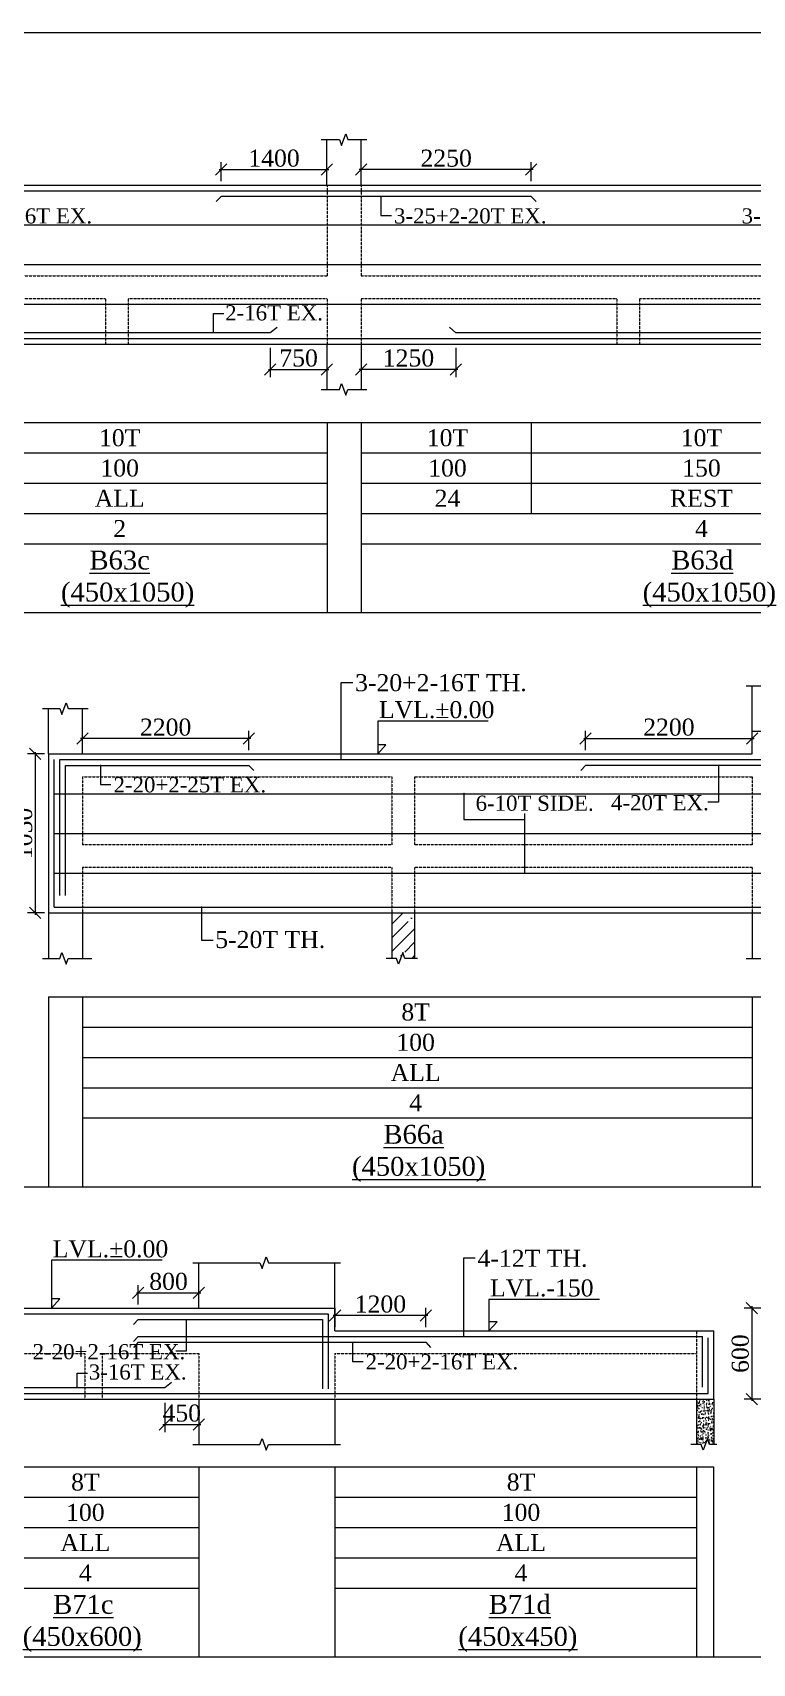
# Model space of a CAD drawing. Header units: millimetres. Extents: x 9781889 to 10654170, y -7832723 to -7608561.
# Drawn here: x 10217129 to 10226641, y -7781760 to -7760218 of the extents above; entities that cross this region are included whole.
import ezdxf
from ezdxf.enums import TextEntityAlignment as Align

# ---------------------------------------------------------------- set-up
doc = ezdxf.new("R2010")
doc.units = ezdxf.units.MM
doc.header["$LTSCALE"] = 10
doc.header["$PDMODE"] = 3
doc.linetypes.add('HIDDEN', pattern=[0.375, 0.25, -0.125])
for name, color, linetype, lineweight in [('LVL', 3, 'Continuous', 0), ('S-CUT OUT LINE', 9, 'Continuous', 0), ('S-DIM L.S.', 7, 'Continuous', 0), ('S-HATCH', 8, 'Continuous', 0), ('S-L.S.SECTION', 5, 'Continuous', 0), ('S-L.S.SLAB LINE', 252, 'HIDDEN', 0), ('S-L.S.STEEL', 1, 'Continuous', 9), ('S-L.S.STEEL 1', 6, 'Continuous', 0), ('S-SECTION MARK', 7, 'Continuous', 0), ('S-SHEET', 251, 'Continuous', 0), ('S-TEXT', 7, 'Continuous', 0), ('S-TEXT L.S. BEAM NO.', 30, 'Continuous', 0), ('S-TEXT. L.S.', 7, 'Continuous', 0)]:
    doc.layers.add(name, color=color, linetype=linetype, lineweight=lineweight)
doc.styles.add('135', font='arial.ttf', dxfattribs={"width": 0.8, "height": 135})
doc.styles.get("Standard").update_dxf_attribs({"font": 'arial.ttf'})
doc.styles.add('TEXT', font='times.ttf')
doc.dimstyles.new('75', dxfattribs={"dimtxt": 135, "dimasz": 90, "dimexe": 0.1, "dimexo": 0.03, "dimgap": 0.09, "dimtad": 1, "dimdec": 0, "dimzin": 0, "dimdsep": 46, "dimtxsty": '135', "dimblk": 'ARCHTICK', "dimcen": 0.09, "dimclrd": 256, "dimclre": 256, "dimclrt": 256, "dimadec": 0, "dimazin": 0, "dimtfac": 1, "dimtdec": 0, "dimtofl": 0, "dimtmove": 1, "dimatfit": 3, "dimldrblk": 'DOTSMALL', "dimfxl": 1, "dimtolj": 1, "dimtzin": 0, "dimlwd": -1, "dimlwe": -1, "dimarcsym": 0})
doc.dimstyles.new('SETU_1', dxfattribs={"dimtxt": 200, "dimasz": 150, "dimexe": 100, "dimexo": 50, "dimgap": 35, "dimtad": 1, "dimdec": 0, "dimzin": 0, "dimdsep": 46, "dimtxsty": 'Standard', "dimblk": 'OBLIQUE', "dimcen": 150, "dimdle": 25, "dimclrd": 256, "dimclre": 7, "dimclrt": 256, "dimadec": 0, "dimazin": 0, "dimtfac": 1, "dimtdec": 0, "dimtofl": 0, "dimtmove": 1, "dimatfit": 3, "dimfxl": 1, "dimtolj": 1, "dimtzin": 0, "dimlwd": -1, "dimlwe": 5, "dimarcsym": 1})

# ---------------------------------------------------------------- blocks, each defined once
blk = doc.blocks.new('_Oblique')
at = {"color": 0, "linetype": 'ByBlock', "lineweight": -2}
blk.add_line((-0.5, -0.5), (0.5, 0.5), dxfattribs=at)
blk = doc.blocks.new('*D615')
at = {"layer": 'Defpoints', "color": 0, "transparency": 16777216}
for p in [(10221019, -7762028), (10219619, -7762232, 0), (10221019, -7762232, 0)]:
    blk.add_point(p, dxfattribs=at)
at = {"layer": 'S-DIM L.S.', "color": 7, "lineweight": 5, "transparency": 16777216}
for p, q in [((10219619, -7762182), (10219619, -7761928)), ((10221019, -7762182), (10221019, -7761928))]:
    blk.add_line(p, q, dxfattribs=at)
at = {"layer": 'S-DIM L.S.', "transparency": 16777216}
blk.add_line((10219594, -7762028), (10221044, -7762028), dxfattribs=at)
at = {"layer": 'S-DIM L.S.', "transparency": 16777216, "xscale": 150, "yscale": 150, "zscale": 150, "rotation": 180}
blk.add_blockref('_Oblique', (10219619, -7762028), dxfattribs=at)
at = {"layer": 'S-DIM L.S.', "transparency": 16777216, "xscale": 150, "yscale": 150, "zscale": 150}
blk.add_blockref('_Oblique', (10221019, -7762028), dxfattribs=at)
at = {"layer": 'S-DIM L.S.', "transparency": 16777216, "insert": (10220319, -7761878), "char_height": 225, "attachment_point": 5, "style": 'TEXT'}
blk.add_mtext('\\A1;1400', dxfattribs=at)
blk = doc.blocks.new('*D616')
at = {"layer": 'Defpoints', "color": 0, "transparency": 16777216}
for p in [(10221469, -7762028), (10221469, -7762232, 0), (10223719, -7762232, 0)]:
    blk.add_point(p, dxfattribs=at)
at = {"layer": 'S-DIM L.S.', "color": 7, "lineweight": 5, "transparency": 16777216}
for p, q in [((10221469, -7762182), (10221469, -7761928)), ((10223719, -7762182), (10223719, -7761928))]:
    blk.add_line(p, q, dxfattribs=at)
at = {"layer": 'S-DIM L.S.', "transparency": 16777216}
blk.add_line((10223744, -7762028), (10221444, -7762028), dxfattribs=at)
at = {"layer": 'S-DIM L.S.', "transparency": 16777216, "xscale": 150, "yscale": 150, "zscale": 150, "rotation": 180}
blk.add_blockref('_Oblique', (10221469, -7762028), dxfattribs=at)
at = {"layer": 'S-DIM L.S.', "transparency": 16777216, "xscale": 150, "yscale": 150, "zscale": 150}
blk.add_blockref('_Oblique', (10223719, -7762028), dxfattribs=at)
at = {"layer": 'S-DIM L.S.', "transparency": 16777216, "insert": (10222594, -7761878), "char_height": 225, "attachment_point": 5, "style": 'TEXT'}
blk.add_mtext('\\A1;2250', dxfattribs=at)
blk = doc.blocks.new('*D620')
at = {"layer": 'Defpoints', "color": 0, "transparency": 16777216}
for p in [(10220269, -7764332, 0), (10221019, -7764332, 0), (10221019, -7764668)]:
    blk.add_point(p, dxfattribs=at)
at = {"layer": 'S-DIM L.S.', "color": 7, "lineweight": 5, "transparency": 16777216}
for p, q in [((10220269, -7764382), (10220269, -7764768)), ((10221019, -7764382), (10221019, -7764768))]:
    blk.add_line(p, q, dxfattribs=at)
at = {"layer": 'S-DIM L.S.', "transparency": 16777216}
blk.add_line((10220244, -7764668), (10221044, -7764668), dxfattribs=at)
at = {"layer": 'S-DIM L.S.', "transparency": 16777216, "xscale": 150, "yscale": 150, "zscale": 150, "rotation": 180}
blk.add_blockref('_Oblique', (10220269, -7764668), dxfattribs=at)
at = {"layer": 'S-DIM L.S.', "transparency": 16777216, "xscale": 150, "yscale": 150, "zscale": 150}
blk.add_blockref('_Oblique', (10221019, -7764668), dxfattribs=at)
at = {"layer": 'S-DIM L.S.', "transparency": 16777216, "insert": (10220644, -7764518), "char_height": 225, "attachment_point": 5, "style": 'TEXT'}
blk.add_mtext('\\A1;750', dxfattribs=at)
blk = doc.blocks.new('_ArchTick')
at = {"color": 0, "linetype": 'ByBlock', "const_width": 0.15}
blk.add_lwpolyline([(-0.5, -0.5), (0.5, 0.5)], dxfattribs=at)
blk = doc.blocks.new('*D610')
at = {"layer": 'Defpoints', "color": 0, "transparency": 16777216}
for p in [(10221471, -7764332, 0), (10222721, -7764332, 0), (10221471, -7764668)]:
    blk.add_point(p, dxfattribs=at)
at = {"layer": 'S-DIM L.S.', "color": 7, "lineweight": 5, "transparency": 16777216}
for p, q in [((10221471, -7764382), (10221471, -7764768)), ((10222721, -7764382), (10222721, -7764768))]:
    blk.add_line(p, q, dxfattribs=at)
at = {"layer": 'S-DIM L.S.', "transparency": 16777216}
blk.add_line((10222746, -7764668), (10221446, -7764668), dxfattribs=at)
at = {"layer": 'S-DIM L.S.', "transparency": 16777216, "xscale": 150, "yscale": 150, "zscale": 150, "rotation": 180}
blk.add_blockref('_Oblique', (10221471, -7764668), dxfattribs=at)
at = {"layer": 'S-DIM L.S.', "transparency": 16777216, "xscale": 150, "yscale": 150, "zscale": 150}
blk.add_blockref('_Oblique', (10222721, -7764668), dxfattribs=at)
at = {"layer": 'S-DIM L.S.', "transparency": 16777216, "insert": (10222096, -7764518), "char_height": 225, "attachment_point": 5, "style": 'TEXT'}
blk.add_mtext('\\A1;1250', dxfattribs=at)
blk = doc.blocks.new('*D641')
at = {"layer": 'Defpoints', "color": 0, "transparency": 16777216}
for p in [(10217337, -7769747), (10217162, -7771847), (10217337, -7771847, 0)]:
    blk.add_point(p, dxfattribs=at)
at = {"layer": 'S-DIM L.S.', "color": 7, "lineweight": 5, "transparency": 16777216}
for p, q in [((10217287, -7769747), (10217062, -7769747)), ((10217287, -7771847), (10217062, -7771847))]:
    blk.add_line(p, q, dxfattribs=at)
at = {"layer": 'S-DIM L.S.', "transparency": 16777216}
blk.add_line((10217162, -7769722), (10217162, -7771872), dxfattribs=at)
at = {"layer": 'S-DIM L.S.', "transparency": 16777216, "xscale": 150, "yscale": 150, "zscale": 150}
for p, rotation in [((10217162, -7769747), 90), ((10217162, -7771847), 270)]:
    blk.add_blockref('_Oblique', p, dxfattribs=dict(at, rotation=rotation))
at = {"layer": 'S-DIM L.S.', "transparency": 16777216, "insert": (10217012, -7770797), "char_height": 225, "attachment_point": 5, "rotation": 90, "style": 'TEXT'}
blk.add_mtext('\\A1;1050', dxfattribs=at)
blk = doc.blocks.new('*D642')
at = {"layer": 'Defpoints', "color": 0, "transparency": 16777216}
for p in [(10217787, -7769543), (10217787, -7769747, 0), (10219987, -7769747, 0)]:
    blk.add_point(p, dxfattribs=at)
at = {"layer": 'S-DIM L.S.', "color": 7, "lineweight": 5, "transparency": 16777216}
for p, q in [((10217787, -7769697), (10217787, -7769443)), ((10219987, -7769697), (10219987, -7769443))]:
    blk.add_line(p, q, dxfattribs=at)
at = {"layer": 'S-DIM L.S.', "transparency": 16777216}
blk.add_line((10220012, -7769543), (10217762, -7769543), dxfattribs=at)
at = {"layer": 'S-DIM L.S.', "transparency": 16777216, "xscale": 150, "yscale": 150, "zscale": 150, "rotation": 180}
blk.add_blockref('_Oblique', (10217787, -7769543), dxfattribs=at)
at = {"layer": 'S-DIM L.S.', "transparency": 16777216, "xscale": 150, "yscale": 150, "zscale": 150}
blk.add_blockref('_Oblique', (10219987, -7769543), dxfattribs=at)
at = {"layer": 'S-DIM L.S.', "transparency": 16777216, "insert": (10218887, -7769394), "char_height": 225, "attachment_point": 5, "style": 'TEXT'}
blk.add_mtext('\\A1;2200', dxfattribs=at)
blk = doc.blocks.new('*D635')
at = {"layer": 'Defpoints', "color": 0, "transparency": 16777216}
for p in [(10226637, -7769543), (10224437, -7769747, 0), (10226637, -7769747, 0)]:
    blk.add_point(p, dxfattribs=at)
at = {"layer": 'S-DIM L.S.', "color": 7, "lineweight": 5, "transparency": 16777216}
for p, q in [((10224437, -7769697), (10224437, -7769443)), ((10226637, -7769697), (10226637, -7769443))]:
    blk.add_line(p, q, dxfattribs=at)
at = {"layer": 'S-DIM L.S.', "transparency": 16777216}
blk.add_line((10224412, -7769543), (10226662, -7769543), dxfattribs=at)
at = {"layer": 'S-DIM L.S.', "transparency": 16777216, "xscale": 150, "yscale": 150, "zscale": 150, "rotation": 180}
blk.add_blockref('_Oblique', (10224437, -7769543), dxfattribs=at)
at = {"layer": 'S-DIM L.S.', "transparency": 16777216, "xscale": 150, "yscale": 150, "zscale": 150}
blk.add_blockref('_Oblique', (10226637, -7769543), dxfattribs=at)
at = {"layer": 'S-DIM L.S.', "transparency": 16777216, "insert": (10225537, -7769394), "char_height": 225, "attachment_point": 5, "style": 'TEXT'}
blk.add_mtext('\\A1;2200', dxfattribs=at)
blk = doc.blocks.new('*D654')
at = {"layer": 'Defpoints', "color": 0, "transparency": 16777216}
for p in [(10218875, -7778268, 0), (10219325, -7778268, 0), (10219325, -7778604)]:
    blk.add_point(p, dxfattribs=at)
at = {"layer": 'S-DIM L.S.', "color": 7, "lineweight": 5, "transparency": 16777216}
for p, q in [((10218875, -7778318), (10218875, -7778704)), ((10219325, -7778318), (10219325, -7778704))]:
    blk.add_line(p, q, dxfattribs=at)
at = {"layer": 'S-DIM L.S.', "transparency": 16777216}
blk.add_line((10218850, -7778604), (10219350, -7778604), dxfattribs=at)
at = {"layer": 'S-DIM L.S.', "transparency": 16777216, "xscale": 150, "yscale": 150, "zscale": 150, "rotation": 180}
blk.add_blockref('_Oblique', (10218875, -7778604), dxfattribs=at)
at = {"layer": 'S-DIM L.S.', "transparency": 16777216, "xscale": 150, "yscale": 150, "zscale": 150}
blk.add_blockref('_Oblique', (10219325, -7778604), dxfattribs=at)
at = {"layer": 'S-DIM L.S.', "transparency": 16777216, "insert": (10219100, -7778455), "char_height": 225, "attachment_point": 5, "style": 'TEXT'}
blk.add_mtext('\\A1;450', dxfattribs=at)
blk = doc.blocks.new('*D656')
at = {"layer": 'Defpoints', "color": 0, "transparency": 16777216}
for p in [(10219325, -7776865), (10218525, -7777068, 0), (10219325, -7777068, 0)]:
    blk.add_point(p, dxfattribs=at)
at = {"layer": 'S-DIM L.S.', "color": 7, "lineweight": 5, "transparency": 16777216}
for p, q in [((10218525, -7777018), (10218525, -7776765)), ((10219325, -7777018), (10219325, -7776765))]:
    blk.add_line(p, q, dxfattribs=at)
at = {"layer": 'S-DIM L.S.', "transparency": 16777216}
blk.add_line((10218500, -7776865), (10219350, -7776865), dxfattribs=at)
at = {"layer": 'S-DIM L.S.', "transparency": 16777216, "xscale": 150, "yscale": 150, "zscale": 150, "rotation": 180}
blk.add_blockref('_Oblique', (10218525, -7776865), dxfattribs=at)
at = {"layer": 'S-DIM L.S.', "transparency": 16777216, "xscale": 150, "yscale": 150, "zscale": 150}
blk.add_blockref('_Oblique', (10219325, -7776865), dxfattribs=at)
at = {"layer": 'S-DIM L.S.', "transparency": 16777216, "insert": (10218925, -7776715), "char_height": 225, "attachment_point": 5, "style": 'TEXT'}
blk.add_mtext('\\A1;800', dxfattribs=at)
blk = doc.blocks.new('*D657')
at = {"layer": 'Defpoints', "color": 0, "transparency": 16777216}
for p in [(10221125, -7777165), (10221125, -7777368, 0), (10222325, -7777368, 0)]:
    blk.add_point(p, dxfattribs=at)
at = {"layer": 'S-DIM L.S.', "transparency": 16777216}
blk.add_line((10222350, -7777165), (10221100, -7777165), dxfattribs=at)
at = {"layer": 'S-DIM L.S.', "color": 7, "lineweight": 5, "transparency": 16777216}
for p, q in [((10221125, -7777318), (10221125, -7777065)), ((10222325, -7777318), (10222325, -7777065))]:
    blk.add_line(p, q, dxfattribs=at)
at = {"layer": 'S-DIM L.S.', "transparency": 16777216, "xscale": 150, "yscale": 150, "zscale": 150, "rotation": 180}
blk.add_blockref('_Oblique', (10221125, -7777165), dxfattribs=at)
at = {"layer": 'S-DIM L.S.', "transparency": 16777216, "xscale": 150, "yscale": 150, "zscale": 150}
blk.add_blockref('_Oblique', (10222325, -7777165), dxfattribs=at)
at = {"layer": 'S-DIM L.S.', "transparency": 16777216, "insert": (10221725, -7777015), "char_height": 225, "attachment_point": 5, "style": 'TEXT'}
blk.add_mtext('\\A1;1200', dxfattribs=at)
blk = doc.blocks.new('*D674')
at = {"layer": 'Defpoints', "color": 0, "transparency": 16777216}
for p in [(10226806, -7777068), (10226631, -7778268), (10226806, -7778268)]:
    blk.add_point(p, dxfattribs=at)
at = {"layer": 'S-DIM L.S.', "color": 7, "lineweight": 5, "transparency": 16777216}
for p, q in [((10226756, -7777068), (10226531, -7777068)), ((10226756, -7778268), (10226531, -7778268))]:
    blk.add_line(p, q, dxfattribs=at)
at = {"layer": 'S-DIM L.S.', "transparency": 16777216}
blk.add_line((10226631, -7777043), (10226631, -7778293), dxfattribs=at)
at = {"layer": 'S-DIM L.S.', "transparency": 16777216, "xscale": 150, "yscale": 150, "zscale": 150}
for p, rotation in [((10226631, -7777068), 90), ((10226631, -7778268), 270)]:
    blk.add_blockref('_Oblique', p, dxfattribs=dict(at, rotation=rotation))
at = {"layer": 'S-DIM L.S.', "transparency": 16777216, "insert": (10226481, -7777668), "char_height": 225, "attachment_point": 5, "rotation": 90, "style": 'TEXT'}
blk.add_mtext('\\A1;600', dxfattribs=at)

msp = doc.modelspace()

# ---------------------------------------------------------------- hatches: boundary and pattern name
at = {"layer": 'S-HATCH'}
h = msp.add_hatch(dxfattribs=at)
h.set_pattern_fill('ANSI35', color=256, scale=40)
h.set_pattern_definition([(45, (57338.4, 15356.85), (-179.6051224, 179.6051224), []), (45, (57518.01, 15356.85), (-179.6051224, 179.6051224), [317.5, -63.5, 0, -63.5])])
h.paths.add_polyline_path([(10221877, -7772447.2), (10221992.7, -7772447.2), (10222020.7, -7772370.4), (10222048.7, -7772447.2), (10222177, -7772447.2), (10222177, -7771847.2), (10221877, -7771847.2)])
h = msp.add_hatch(dxfattribs=at)
h.set_pattern_fill('AR-CONC', color=256, scale=0.5)
h.set_pattern_definition([(50, (430130.61, -49651.225), (91.0923345, -7.96954277), [9.525, -104.775]), (355, (430130.61, -49651.23), (-17.6217107, 95.5284226), [7.62, -83.8202921]), (100.4514447, (430138.2, -49651.89), (73.47062355, 87.55887596), [8.0950044, -89.0451223]), (46.1842, (430130.61, -49625.83), (135.5395204, -21.021164), [14.2875, -157.1625]), (96.6355576, (430141.91, -49627.58), (118.702067, 123.7130623), [12.1425116, -133.5678041]), (351.1841512, (430130.61, -49625.83), (118.702067, 123.7130623), [11.4299835, -125.729866]), (21, (430143.31, -49632.175), (75.80719563, -51.1325991), [9.525, -104.775]), (326, (430143.31, -49632.18), (30.9010142, 92.09398306), [7.62, -83.82]), (71.451445, (430149.63, -49636.44), (106.70820964, 40.96138444), [8.0950044, -89.0449688]), (37.5, (430130.613, -49651.225), (1.544301625, 42.27751944), [0, -82.804, 0, -85.09, 0, -84.1375]), (7.5, (430130.613, -49651.225), (33.40983126, 50.09028741), [0, -48.514, 0, -80.899, 0, -32.0675]), (327.5, (430102.29, -49651.225), (67.79529758, -2.864372), [0, -31.75, 0, -99.06, 0, -131.445]), (317.5, (430089.59, -49651.225), (74.0645907, 12.71324552), [0, -41.275, 0, -65.786, 0, -93.345])])
h.paths.add_polyline_path([(10225902.7, -7778868.4), (10226018.5, -7778868.4), (10226046.4, -7778791.5), (10226074.4, -7778868.4), (10226132.7, -7778868.4), (10226132.7, -7778268.4), (10225902.7, -7778268.4)])

# ---------------------------------------------------------------- linework, layer by layer
at = {"layer": 'LVL', "linetype": 'Continuous', "elevation": 0}
for points in [[(10223150.7, -7769312.2), (10221689.5, -7769312.2), (10221689.5, -7769747.2), (10221797.7, -7769625.1), (10221689.5, -7769625.1)], [(10218840.4, -7776435.3), (10217379.2, -7776435.3), (10217379.2, -7777068.4), (10217487.3, -7776946.3), (10217379.2, -7776946.3)], [(10224618.9, -7776951.4), (10223157.7, -7776951.4), (10223157.7, -7777368.4), (10223265.8, -7777246.3), (10223157.7, -7777246.3)]]:
    msp.add_lwpolyline(points, dxfattribs=at)
at = {"layer": 'S-CUT OUT LINE', "color": 5, "elevation": 0}
for points in [[(10220940.9, -7761631.7), (10221183.6, -7761631.7), (10221211.5, -7761708.5), (10221267.5, -7761554.9), (10221295.5, -7761631.7), (10221546.2, -7761631.7)], [(10220940.9, -7764931.7), (10221183.6, -7764931.7), (10221211.5, -7764854.9), (10221267.5, -7765008.5), (10221295.5, -7764931.7), (10221546.2, -7764931.7)], [(10226558.7, -7768847.2), (10226787.3, -7768847.2), (10226815.3, -7768924.1), (10226871.3, -7768770.4), (10226899.2, -7768847.2), (10227162, -7768847.2)], [(10217258.7, -7769147.2), (10217487.3, -7769147.2), (10217515.3, -7769224.1), (10217571.3, -7769070.4), (10217599.2, -7769147.2), (10217862, -7769147.2)], [(10217258.7, -7772447.2), (10217487.3, -7772447.2), (10217515.3, -7772370.4), (10217571.3, -7772524.1), (10217599.2, -7772447.2), (10217911, -7772447.2)], [(10222216.4, -7772447.2), (10222048.7, -7772447.2), (10222020.7, -7772370.4), (10221964.8, -7772524.1), (10221936.8, -7772447.2), (10221802, -7772447.2)], [(10226558.7, -7772447.2), (10226787.3, -7772447.2), (10226815.3, -7772370.4), (10226871.3, -7772524.1), (10226899.2, -7772447.2), (10227162, -7772447.2)], [(10219246.5, -7776468.4), (10220133.2, -7776468.4), (10220161.1, -7776545.2), (10220217.1, -7776391.5), (10220245, -7776468.4), (10221199.8, -7776468.4)], [(10219246.5, -7778868.4), (10220133.2, -7778868.4), (10220161.1, -7778791.5), (10220217.1, -7778945.2), (10220245, -7778868.4), (10221199.8, -7778868.4)]]:
    msp.add_lwpolyline(points, dxfattribs=at)
at = {"layer": 'S-CUT OUT LINE', "color": 1, "elevation": 0}
msp.add_lwpolyline([(10226172.1, -7778868.4), (10226074.4, -7778868.4), (10226046.4, -7778791.5), (10225990.5, -7778945.2), (10225962.5, -7778868.4), (10225827.7, -7778868.4)], dxfattribs=at)
at = {"layer": 'S-L.S.SECTION'}
for p, q in [((10221019.2, -7762231.7, 0), (10221019.2, -7761631.7, 0)), ((10221471.2, -7762231.7, 0), (10221471.2, -7761631.7, 0)), ((10208814.2, -7762231.7, 0), (10230729.2, -7762231.7, 0)), ((10203519.7, -7764331.7, 0), (10230729.2, -7764331.7, 0)), ((10221019.2, -7764331.7, 0), (10221019.2, -7764931.7, 0)), ((10221471.2, -7764331.7, 0), (10221471.2, -7764931.7, 0)), ((10226637, -7769747.2, 0), (10226637, -7768847.2, 0)), ((10217337, -7769747.2, 0), (10217337, -7769147.2, 0)), ((10217787, -7769747.2, 0), (10217787, -7769147.2, 0)), ((10226637, -7769447.2, 0), (10233207, -7769447.2, 0)), ((10217336.8, -7769747.2, 0), (10226637, -7769747.2, 0)), ((10217336.9, -7769747.2, 0), (10217336.9, -7771847.2, 0)), ((10217336.9, -7771847.2, 0), (10236350.4, -7771847.2, 0)), ((10217337, -7771847.2, 0), (10217337, -7772447.2, 0)), ((10217787, -7771847.2, 0), (10217787, -7772447.2, 0)), ((10221877, -7771847.2, 0), (10221877, -7772447.2, 0)), ((10222177, -7771847.2, 0), (10222177, -7772447.2, 0)), ((10226637, -7771847.2, 0), (10226637, -7772447.2, 0)), ((10219324.8, -7777068.4, 0), (10219324.8, -7776468.4, 0)), ((10221124.8, -7777368.4, 0), (10221124.8, -7776468.4, 0)), ((10203519.7, -7777068.4, 0), (10221124.8, -7777068.4, 0)), ((10221124.8, -7777368.4, 0), (10226132.7, -7777368.4, 0)), ((10226132.7, -7778268.4, 0), (10226132.7, -7777368.4, 0)), ((10226132.7, -7778268.4, 0), (10226132.7, -7777368.4, 0)), ((10203519.7, -7778268.4, 0), (10226128.6, -7778268.4, 0)), ((10219324.8, -7778268.4, 0), (10219324.8, -7778868.4, 0)), ((10221124.8, -7778268.4, 0), (10221124.8, -7778868.4, 0))]:
    msp.add_line(p, q, dxfattribs=at)
at = {"layer": 'S-L.S.SECTION', "color": 1}
for p, q in [((10225902.7, -7778268.4, 0), (10225902.7, -7778868.4, 0)), ((10226132.7, -7778268.4, 0), (10226132.7, -7778868.4, 0))]:
    msp.add_line(p, q, dxfattribs=at)
at = {"layer": 'S-L.S.SLAB LINE', "ltscale": 0.3}
for p, q in [((10221021.2, -7762231.7, 0), (10221021.2, -7763431.7, 0)), ((10221471.2, -7762231.7, 0), (10221471.2, -7763431.7, 0)), ((10215466.2, -7763431.7, 0), (10221021.2, -7763431.7, 0)), ((10221471.2, -7763431.7, 0), (10230279.3, -7763431.7, 0)), ((10215466.2, -7763731.7, 0), (10218091.7, -7763731.7, 0)), ((10218091.7, -7763731.7, 0), (10218091.7, -7764331.7, 0)), ((10218391.7, -7763731.7, 0), (10221021.2, -7763731.7, 0)), ((10218391.7, -7763731.7, 0), (10218391.7, -7764331.7, 0)), ((10221021.2, -7763731.7, 0), (10221021.2, -7764331.7, 0)), ((10221471.2, -7763731.7, 0), (10224849.2, -7763731.7, 0)), ((10221471.2, -7763731.7, 0), (10221471.2, -7764331.7, 0)), ((10224849.2, -7763731.7, 0), (10224849.2, -7764331.7, 0)), ((10225149.2, -7763731.7, 0), (10228639.2, -7763731.7, 0)), ((10225149.2, -7763731.7, 0), (10225149.2, -7764331.7, 0)), ((10217336.8, -7770047.2, 0), (10217336.9, -7770047.2, 0)), ((10217787, -7770047.2, 0), (10221876.9, -7770047.2, 0)), ((10217787, -7770047.2, 0), (10217787, -7770947.2, 0)), ((10221877, -7770047.2, 0), (10221877, -7770947.2, 0)), ((10222176.9, -7770047.2, 0), (10226637, -7770047.2, 0)), ((10222177, -7770047.2, 0), (10222177, -7770947.2, 0)), ((10226637, -7770047.2, 0), (10226637, -7770947.2, 0)), ((10221877, -7770947.2, 0), (10217787, -7770947.2, 0)), ((10226637, -7770947.2, 0), (10222177, -7770947.2, 0)), ((10221877, -7771247.2, 0), (10217787, -7771247.2, 0)), ((10217787, -7771247.2, 0), (10217787, -7771847.2, 0)), ((10221877, -7771247.2, 0), (10221877, -7771847.2, 0)), ((10222177, -7771247.2, 0), (10222177, -7771847.2, 0)), ((10226637, -7771247.2, 0), (10222177, -7771247.2, 0)), ((10226637, -7771247.2, 0), (10226637, -7771847.2, 0)), ((10225902.7, -7777368.4, 0), (10225902.7, -7778268.4, 0)), ((10225902.7, -7777368.4, 0), (10225902.7, -7778268.4, 0)), ((10225902.7, -7777368.4, 0), (10225902.7, -7778268.4, 0)), ((10225902.7, -7777368.4, 0), (10225902.7, -7778268.4, 0)), ((10216189.8, -7777668.4, 0), (10217819.8, -7777668.4, 0)), ((10217819.8, -7777668.4, 0), (10217819.8, -7778268.4, 0)), ((10218049.7, -7777668.4, 0), (10219324.7, -7777668.4, 0)), ((10218049.8, -7777668.4, 0), (10218049.8, -7778268.4, 0)), ((10219324.8, -7777668.4, 0), (10219324.8, -7778268.4, 0)), ((10221124.7, -7777668.4, 0), (10225902.7, -7777668.4, 0)), ((10221124.8, -7777668.4, 0), (10221124.8, -7778268.4, 0))]:
    msp.add_line(p, q, dxfattribs=at)
at = {"layer": 'S-L.S.STEEL'}
for p, q in [((10208885.3, -7762306.7, 0), (10230579.2, -7762306.7, 0)), ((10223719.3, -7762381.7, 0), (10223782.5, -7762448.6, 0)), ((10203590.6, -7764256.7, 0), (10230654.2, -7764256.7, 0)), ((10217411.8, -7771772.2, 0), (10217411.8, -7769822.2, 0)), ((10217561.8, -7769897.2, 0), (10219987, -7769897.2, 0)), ((10217561.8, -7771616.7, 0), (10217561.8, -7769897.2, 0)), ((10219987, -7769897.2, 0), (10220050.2, -7769964.1, 0)), ((10224437, -7769897.2, 0), (10224373.8, -7769964.1, 0)), ((10228487.1, -7769897.2, 0), (10224437, -7769897.2, 0)), ((10217411.8, -7771772.2, 0), (10236279.5, -7771772.2, 0)), ((10218524.7, -7777218.4, 0), (10218461.5, -7777285.2, 0)), ((10218524.7, -7777218.4, 0), (10220960.8, -7777218.4, 0)), ((10220960.8, -7777218.4, 0), (10220960.8, -7778133.8, 0)), ((10218524.7, -7777443.4, 0), (10218461.5, -7777510.2, 0)), ((10218524.7, -7777443.4, 0), (10225982.7, -7777443.4, 0)), ((10225982.7, -7778111.9, 0), (10225982.7, -7777443.4, 0)), ((10226057.7, -7778193.4, 0), (10226057.7, -7777458.7, 0)), ((10218524.7, -7777518.4, 0), (10218461.5, -7777585.2, 0)), ((10218524.7, -7777518.4, 0), (10222324.8, -7777518.4, 0)), ((10222324.8, -7777518.4, 0), (10222388, -7777585.2, 0)), ((10203594.7, -7778193.4, 0), (10226057.7, -7778193.4, 0))]:
    msp.add_line(p, q, dxfattribs=at)
at = {"layer": 'S-L.S.STEEL', "elevation": 0}
for points in [[(10220358.6, -7764113.5), (10220269.1, -7764181.7), (10216216.3, -7764181.7), (10216134.3, -7764111)], [(10229118.7, -7764113.5), (10229029.2, -7764181.7), (10222721.3, -7764181.7), (10222639.3, -7764111)], [(10218964.2, -7778050.1), (10218874.7, -7778118.4), (10216639.9, -7778118.4), (10216557.9, -7778047.6)]]:
    msp.add_lwpolyline(points, dxfattribs=at)
at = {"layer": 'S-L.S.STEEL'}
for points in [[(10223719.3, -7762381.7, 0), (10219619.2, -7762381.7, 0), (10219556, -7762448.6, 0)], [(10217486.8, -7771616.7, 0), (10217486.8, -7769822.2, 0), (10228487.1, -7769822.2, 0)], [(10203669.7, -7778113.7, 0), (10203669.7, -7777143.4, 0), (10221035.8, -7777143.4, 0), (10221035.8, -7778133.8, 0)]]:
    msp.add_polyline3d(points, dxfattribs=at)
at = {"layer": 'S-L.S.STEEL 1'}
for p, q in [((10208885.3, -7762756.7, 0), (10230654.2, -7762756.7, 0)), ((10208885.3, -7763281.7, 0), (10230654.2, -7763281.7, 0)), ((10208885.3, -7763806.7, 0), (10230654.2, -7763806.7, 0)), ((10217412, -7770272.2, 0), (10233140.9, -7770272.2, 0)), ((10217412, -7770797.2, 0), (10233140.9, -7770797.2, 0)), ((10217412, -7771322.2, 0), (10233140.9, -7771322.2, 0))]:
    msp.add_line(p, q, dxfattribs=at)
at = {"layer": 'S-SHEET'}
for p, q in [((10203519.7, -7765369.7, 0), (10230729.2, -7765369.7, 0)), ((10221021.1, -7765369.7, 0), (10221021.1, -7767879, 0)), ((10221471.1, -7765369.7, 0), (10221471.1, -7767879, 0)), ((10223719.3, -7765369.7, 0), (10223719.3, -7766569.7, 0)), ((10215466.1, -7765769.7, 0), (10221021.1, -7765769.7, 0)), ((10221471.1, -7765769.7, 0), (10230279.2, -7765769.7, 0)), ((10215466.1, -7766169.7, 0), (10221021.1, -7766169.7, 0)), ((10221471.1, -7766169.7, 0), (10230279.2, -7766169.7, 0)), ((10215466.1, -7766569.7, 0), (10221021.1, -7766569.7, 0)), ((10221471.1, -7766569.7, 0), (10230279.2, -7766569.7, 0)), ((10215466.1, -7766969.7, 0), (10221021.1, -7766969.7, 0)), ((10221471.1, -7766969.7, 0), (10230279.2, -7766969.7, 0)), ((10201466.6, -7767879), (10252800.8, -7767879)), ((10203519.7, -7767879, 0), (10230729.2, -7767879, 0)), ((10217337, -7772955.4, 0), (10236350.4, -7772955.4, 0)), ((10217337, -7772955.4, 0), (10217337, -7775464.6, 0)), ((10217787, -7772955.4, 0), (10217787, -7775464.6, 0)), ((10226637, -7772955.4, 0), (10226637, -7775464.6, 0)), ((10217787, -7773355.4, 0), (10226637, -7773355.4, 0)), ((10217787, -7773755.4, 0), (10226637, -7773755.4, 0)), ((10217787, -7774155.4, 0), (10226637, -7774155.4, 0)), ((10217787, -7774555.4, 0), (10226637, -7774555.4, 0)), ((10201466.6, -7775464.6), (10252800.8, -7775464.6)), ((10217337, -7775464.6), (10236350.4, -7775464.6, 0)), ((10203519.7, -7779164.9, 0), (10226128.6, -7779164.9, 0)), ((10219324.7, -7779164.9, 0), (10219324.7, -7781674.1, 0)), ((10221124.7, -7779164.9, 0), (10221124.7, -7781674.1, 0)), ((10225902.7, -7779164.9, 0), (10225902.7, -7781674.1, 0)), ((10226128.6, -7779164.9, 0), (10226128.6, -7781674.1, 0)), ((10216189.7, -7779564.9, 0), (10219324.7, -7779564.9, 0)), ((10221124.7, -7779564.9, 0), (10225902.7, -7779564.9, 0)), ((10216189.7, -7779964.9, 0), (10219324.7, -7779964.9, 0)), ((10221124.7, -7779964.9, 0), (10225902.7, -7779964.9, 0)), ((10216189.7, -7780364.9, 0), (10219324.7, -7780364.9, 0)), ((10221124.7, -7780364.9, 0), (10225902.7, -7780364.9, 0)), ((10216189.7, -7780764.9, 0), (10219324.7, -7780764.9, 0)), ((10221124.7, -7780764.9, 0), (10225902.7, -7780764.9, 0)), ((10201466.6, -7781674.1), (10252800.8, -7781674.1)), ((10203519.7, -7781674.1, 0), (10226128.6, -7781674.1, 0))]:
    msp.add_line(p, q, dxfattribs=at)
msp.add_lwpolyline([(10201466.6, -7760218.1), (10252800.8, -7760218.1), (10252800.8, -7801877.7), (10201466.6, -7801877.7)], close=True, dxfattribs=at)

# ---------------------------------------------------------------- texts
at = {"layer": 'LVL', "style": 'TEXT'}
for s, p in [('LVL.%%P0.00', (10221705.3, -7769273.8, 0)), ('LVL.%%P0.00', (10217394.9, -7776396.9, 0)), ('LVL.-150', (10223173.4, -7776912.9, 0))]:
    msp.add_text(s, height=225, dxfattribs=at).set_placement(p)
at = {"layer": 'S-L.S.STEEL 1', "style": 'TEXT'}
msp.add_text('6-10T SIDE.', height=200, dxfattribs=at).set_placement((10222982.8, -7770497.1, 0))
at = {"layer": 'S-TEXT', "linetype": 'ByBlock', "style": 'TEXT'}
for s, p in [('10T', (10218279.8, -7765569.7, 0)), ('10T', (10222611.2, -7765569.7, 0)), ('10T', (10225967.4, -7765569.7, 0)), ('100', (10218279.8, -7765969.7, 0)), ('100', (10222611.2, -7765969.7, 0)), ('150', (10225967.4, -7765969.7, 0)), ('ALL', (10218279.8, -7766369.7, 0)), ('24', (10222611.2, -7766369.7, 0)), ('REST', (10225967.4, -7766369.7, 0)), ('2', (10218279.8, -7766769.7, 0)), ('4', (10225967.4, -7766769.7, 0)), ('8T', (10222190.3, -7773155.4, 0)), ('100', (10222190.3, -7773555.4, 0)), ('ALL', (10222190.3, -7773955.4, 0)), ('4', (10222190.3, -7774355.4, 0)), ('8T', (10217826.3, -7779364.9, 0)), ('8T', (10223582.8, -7779364.9, 0)), ('100', (10217826.3, -7779764.9, 0)), ('100', (10223582.8, -7779764.9, 0)), ('ALL', (10217826.3, -7780164.9, 0)), ('ALL', (10223582.8, -7780164.9, 0)), ('4', (10217826.3, -7780564.9, 0)), ('4', (10223582.8, -7780564.9, 0))]:
    msp.add_text(s, height=225, dxfattribs=at).set_placement(p, align=Align.MIDDLE_CENTER)
at = {"layer": 'S-TEXT L.S. BEAM NO.', "color": 200, "linetype": 'ByBlock', "style": 'TEXT'}
for s, p in [('%%UB63c', (10217881, -7767310.3, 0)), ('%%UB63d', (10225568.6, -7767310.3, 0)), ('%%U(450x1050)', (10217503.6, -7767733.3, 0)), ('%%U(450x1050)', (10225191.2, -7767733.3, 0)), ('%%UB66a', (10221765.6, -7774896, 0)), ('%%U(450x1050)', (10221350, -7775319, 0))]:
    msp.add_text(s, height=250, dxfattribs=at).set_placement(p)
at = {"layer": 'S-TEXT L.S. BEAM NO.', "color": 140, "linetype": 'ByBlock', "style": 'TEXT'}
for s, p in [('%%UB71c', (10217401.6, -7781105.5, 0)), ('%%U(450x600)', (10216998.5, -7781528.5, 0))]:
    msp.add_text(s, height=250, dxfattribs=at).set_placement(p)
at = {"layer": 'S-TEXT L.S. BEAM NO.', "color": 145, "linetype": 'ByBlock', "style": 'TEXT'}
for s, p in [('%%UB71d', (10223158, -7781105.5, 0)), ('%%U(450x450)', (10222755, -7781528.5, 0))]:
    msp.add_text(s, height=250, dxfattribs=at).set_placement(p)
at = {"layer": 'S-TEXT. L.S.', "style": 'TEXT'}
for s, height, p in [('3-20+2-16T EX.', 200, (10215899.3, -7762739.2, 0)), ('3-25+2-20T EX.', 200, (10221904.4, -7762739.2, 0)), ('3-25+2-20T EX.', 200, (10226498.3, -7762739.2, 0)), ('2-16T EX.', 200, (10219674, -7764019.7, 0)), ('3-20+2-16T TH.', 225, (10221390.1, -7768917.5, 0)), ('2-20+2-25T EX.', 200, (10218198.4, -7770254.8, 0)), ('4-20T EX.', 200, (10224772.4, -7770490.4, 0)), ('5-20T TH.', 225, (10219542.4, -7772310.2, 0)), ('4-12T TH.', 225, (10223007.6, -7776521.6, 0)), ('2-20+2-16T EX.', 200, (10217129.6, -7777742.5, 0)), ('2-20+2-16T EX.', 200, (10221529.8, -7777875.9, 0)), ('3-16T EX.', 200, (10217872, -7778010.4, 0))]:
    msp.add_text(s, height=height, dxfattribs=at).set_placement(p)

# ---------------------------------------------------------------- dimensions: what is measured, and where the dimension line sits
at = {"layer": 'S-DIM L.S.'}
for base, p1, p2, picture, middle in [((10221019.2, -7762027.9, 0), (10219619.2, -7762231.7, 0), (10221019.2, -7762231.7, 0), '*D615', (10220319.2, -7761878.4, 0)), ((10221019.2, -7764667.8, 0), (10220269.1, -7764331.7, 0), (10221019.2, -7764331.7, 0), '*D620', (10220644.2, -7764518, 0)), ((10226637, -7769543.4, 0), (10224437, -7769747.2, 0), (10226637, -7769747.2, 0), '*D635', (10225537, -7769394, 0)), ((10219324.7, -7776864.6, 0), (10218524.7, -7777068.4, 0), (10219324.7, -7777068.4, 0), '*D656', (10218924.7, -7776715.1, 0))]:
    dim = msp.add_linear_dim(base=base, p1=p1, p2=p2, angle=180, dimstyle='SETU_1', override={"dimtxt": 225, "dimtxsty": 'TEXT'}, dxfattribs=at)
    dim.commit()
    dim.dimension.update_dxf_attribs({"geometry": picture, "text_midpoint": middle})
for base, p1, p2, picture, middle in [((10221469.3, -7762027.9, 0), (10223719.3, -7762231.7, 0), (10221469.3, -7762231.7, 0), '*D616', (10222594.3, -7761878.4, 0)), ((10221471.2, -7764667.8, 0), (10222721.3, -7764331.7, 0), (10221471.2, -7764331.7, 0), '*D610', (10222096.3, -7764518.3, 0)), ((10217787, -7769543.4, 0), (10219987, -7769747.2, 0), (10217787, -7769747.2, 0), '*D642', (10218887, -7769394, 0)), ((10221124.8, -7777164.6, 0), (10222324.8, -7777368.4, 0), (10221124.8, -7777368.4, 0), '*D657', (10221724.8, -7777015.1, 0))]:
    dim = msp.add_linear_dim(base=base, p1=p1, p2=p2, dimstyle='SETU_1', override={"dimtxt": 225, "dimtxsty": 'TEXT'}, dxfattribs=at)
    dim.commit()
    dim.dimension.update_dxf_attribs({"geometry": picture, "text_midpoint": middle})
at = {"layer": 'S-DIM L.S.', "color": 7}
for base, p1, p2, picture, middle in [((10217161.7, -7771847.2, 0), (10217336.8, -7769747.2, 0), (10217337, -7771847.2, 0), '*D641', (10217012.2, -7770797.2, 0)), ((10226630.7, -7778268.4, 0), (10226805.8, -7777068.4, 0), (10226805.8, -7778268.4, 0), '*D674', (10226481.2, -7777668.4, 0))]:
    dim = msp.add_linear_dim(base=base, p1=p1, p2=p2, angle=90, dimstyle='SETU_1', override={"dimtxt": 225, "dimlfac": 0.5, "dimtxsty": 'TEXT'}, dxfattribs=at)
    dim.commit()
    dim.dimension.update_dxf_attribs({"geometry": picture, "text_midpoint": middle})
at = {"layer": 'S-DIM L.S.'}
dim = msp.add_linear_dim(base=(10219324.8, -7778604.4, 0), p1=(10218874.7, -7778268.4, 0), p2=(10219324.8, -7778268.4, 0), angle=180, dimstyle='SETU_1', override={"dimtxt": 225, "dimtxsty": 'TEXT'}, dxfattribs=at)
dim.commit()
dim.dimension.update_dxf_attribs({"geometry": '*D654', "text_midpoint": (10219099.7, -7778604.4, 0), "dimtype": 160})

# ---------------------------------------------------------------- leaders
at = {"layer": 'S-L.S.STEEL 1'}
for points in [[(10222829.2, -7770269.1, 0), (10222829.2, -7770611.5, 0), (10223633.7, -7770611.5, 0)], [(10223633.7, -7771322.2, 0), (10223633.7, -7770532.5, 0)], [(10223633.7, -7770801.5, 0), (10223633.7, -7770532.5, 0)]]:
    msp.add_leader(points, dimstyle='75', override={"dimasz": 75, "dimclrd": 6}, dxfattribs=at)
at = {"layer": 'S-SECTION MARK'}
for points in [[(10221730.3, -7762381.7, 0), (10221730.3, -7762634, 0), (10221869.7, -7762634, 0)], [(10219520.1, -7764181.7, 0), (10219520.1, -7763929.4, 0), (10219655.5, -7763929.4, 0)], [(10221208.5, -7769822.2, 0), (10221208.5, -7768802.3, 0), (10221361, -7768802.3, 0)], [(10218024.3, -7769897.2, 0), (10218024.3, -7770149.6, 0), (10218163.7, -7770149.6, 0)], [(10226193.1, -7769897.2, 0), (10226193.1, -7770385.2, 0), (10226053.8, -7770385.2, 0)], [(10219360.7, -7771768.3, 0), (10219360.7, -7772205.4, 0), (10219513.3, -7772205.4, 0)], [(10222826, -7777443.4, 0), (10222826, -7776400.7, 0), (10222978.5, -7776400.7, 0)], [(10219159.5, -7777218.4, 0), (10219159.5, -7777637.3, 0), (10219020.2, -7777637.3, 0)], [(10221355.7, -7777518.4, 0), (10221355.7, -7777770.7, 0), (10221495.1, -7777770.7, 0)], [(10217718.1, -7778118.4, 0), (10217718.1, -7777926.6, 0), (10217853.5, -7777926.6, 0)]]:
    msp.add_leader(points, dimstyle='75', override={"dimasz": 75}, dxfattribs=at)

doc.saveas('drawing.dxf')
